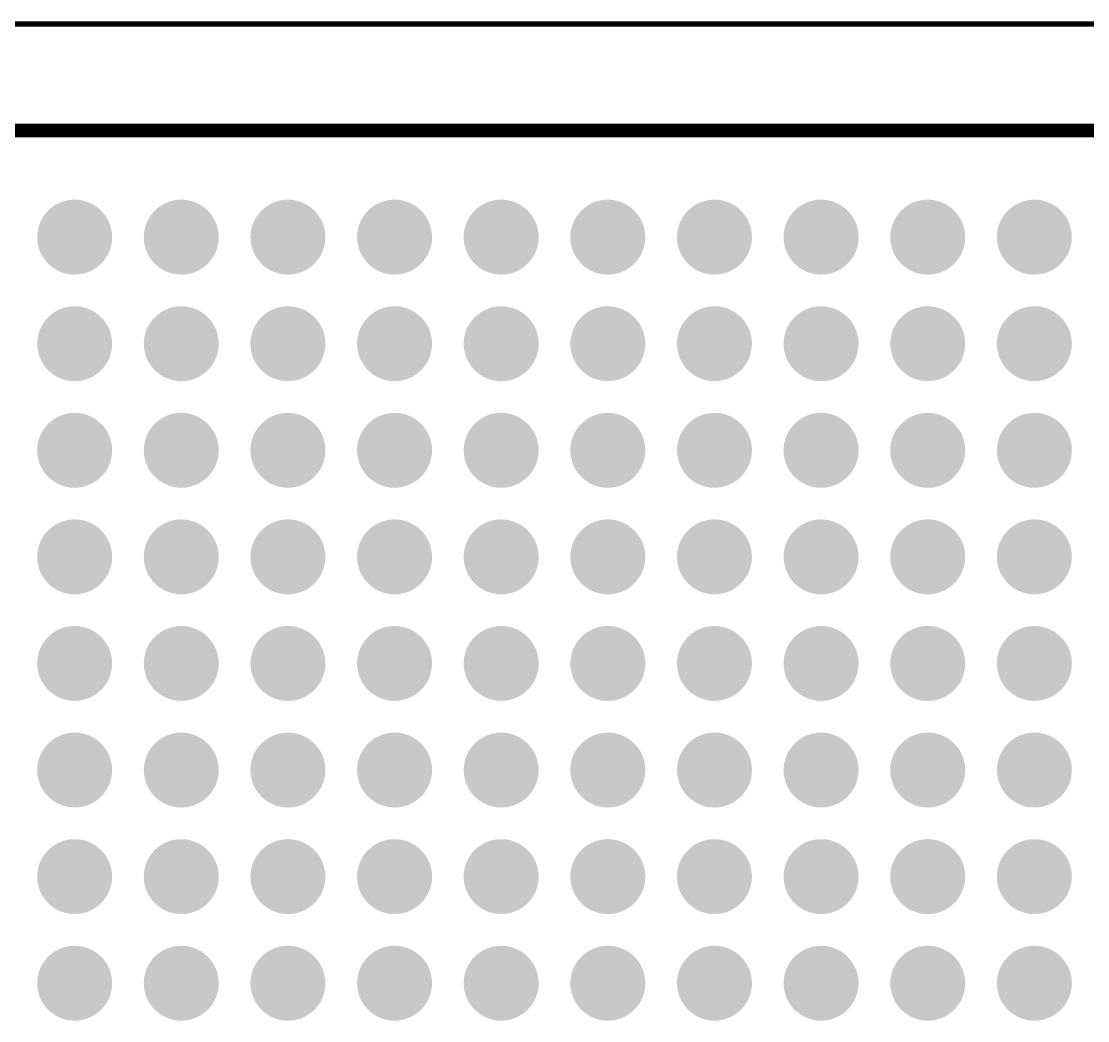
# Model space of a CAD drawing. Header units: inches. Extents: x -6.4 to 91.8, y -6.4 to 92.5.
# Drawn here: x 37.47 to 47.47, y 46.75 to 56.13 of the extents above; entities that cross this region are included whole.
import ezdxf

# ---------------------------------------------------------------- set-up
doc = ezdxf.new("R2010")
doc.units = ezdxf.units.IN
for name, color, linetype in [('Mechanical 13', 56, 'Continuous'), ('Mechanical 15', 56, 'Continuous'), ('TOP', 1, 'Continuous'), ('Top Paste', 8, 'Continuous'), ('Top Solder', 216, 'Continuous')]:
    doc.layers.add(name, color=color, linetype=linetype)

msp = doc.modelspace()

# ---------------------------------------------------------------- hatches: boundary and pattern name
at = {"layer": 'TOP'}
h = msp.add_hatch(color=1, dxfattribs=at)
edge = h.paths.add_edge_path()
edge.add_arc((37.972, 54.102), 0.25, 0, 360)
h = msp.add_hatch(color=1, dxfattribs=at)
edge = h.paths.add_edge_path()
edge.add_arc((38.972, 54.102), 0.25, 0, 360)
h = msp.add_hatch(color=1, dxfattribs=at)
edge = h.paths.add_edge_path()
edge.add_arc((39.972, 54.102), 0.25, 0, 360)
h = msp.add_hatch(color=1, dxfattribs=at)
edge = h.paths.add_edge_path()
edge.add_arc((40.972, 54.102), 0.25, 0, 360)
h = msp.add_hatch(color=1, dxfattribs=at)
edge = h.paths.add_edge_path()
edge.add_arc((41.972, 54.102), 0.25, 0, 360)
h = msp.add_hatch(color=1, dxfattribs=at)
edge = h.paths.add_edge_path()
edge.add_arc((42.972, 54.102), 0.25, 0, 360)
h = msp.add_hatch(color=1, dxfattribs=at)
edge = h.paths.add_edge_path()
edge.add_arc((43.972, 54.102), 0.25, 0, 360)
h = msp.add_hatch(color=1, dxfattribs=at)
edge = h.paths.add_edge_path()
edge.add_arc((44.972, 54.102), 0.25, 0, 360)
h = msp.add_hatch(color=1, dxfattribs=at)
edge = h.paths.add_edge_path()
edge.add_arc((45.972, 54.102), 0.25, 0, 360)
h = msp.add_hatch(color=1, dxfattribs=at)
edge = h.paths.add_edge_path()
edge.add_arc((46.972, 54.102), 0.25, 0, 360)
h = msp.add_hatch(color=1, dxfattribs=at)
edge = h.paths.add_edge_path()
edge.add_arc((37.972, 53.102), 0.25, 0, 360)
h = msp.add_hatch(color=1, dxfattribs=at)
edge = h.paths.add_edge_path()
edge.add_arc((38.972, 53.102), 0.25, 0, 360)
h = msp.add_hatch(color=1, dxfattribs=at)
edge = h.paths.add_edge_path()
edge.add_arc((39.972, 53.102), 0.25, 0, 360)
h = msp.add_hatch(color=1, dxfattribs=at)
edge = h.paths.add_edge_path()
edge.add_arc((40.972, 53.102), 0.25, 0, 360)
h = msp.add_hatch(color=1, dxfattribs=at)
edge = h.paths.add_edge_path()
edge.add_arc((41.972, 53.102), 0.25, 0, 360)
h = msp.add_hatch(color=1, dxfattribs=at)
edge = h.paths.add_edge_path()
edge.add_arc((42.972, 53.102), 0.25, 0, 360)
h = msp.add_hatch(color=1, dxfattribs=at)
edge = h.paths.add_edge_path()
edge.add_arc((43.972, 53.102), 0.25, 0, 360)
h = msp.add_hatch(color=1, dxfattribs=at)
edge = h.paths.add_edge_path()
edge.add_arc((44.972, 53.102), 0.25, 0, 360)
h = msp.add_hatch(color=1, dxfattribs=at)
edge = h.paths.add_edge_path()
edge.add_arc((45.972, 53.102), 0.25, 0, 360)
h = msp.add_hatch(color=1, dxfattribs=at)
edge = h.paths.add_edge_path()
edge.add_arc((46.972, 53.102), 0.25, 0, 360)
h = msp.add_hatch(color=1, dxfattribs=at)
edge = h.paths.add_edge_path()
edge.add_arc((37.972, 52.102), 0.25, 0, 360)
h = msp.add_hatch(color=1, dxfattribs=at)
edge = h.paths.add_edge_path()
edge.add_arc((38.972, 52.102), 0.25, 0, 360)
h = msp.add_hatch(color=1, dxfattribs=at)
edge = h.paths.add_edge_path()
edge.add_arc((39.972, 52.102), 0.25, 0, 360)
h = msp.add_hatch(color=1, dxfattribs=at)
edge = h.paths.add_edge_path()
edge.add_arc((40.972, 52.102), 0.25, 0, 360)
h = msp.add_hatch(color=1, dxfattribs=at)
edge = h.paths.add_edge_path()
edge.add_arc((41.972, 52.102), 0.25, 0, 360)
h = msp.add_hatch(color=1, dxfattribs=at)
edge = h.paths.add_edge_path()
edge.add_arc((42.972, 52.102), 0.25, 0, 360)
h = msp.add_hatch(color=1, dxfattribs=at)
edge = h.paths.add_edge_path()
edge.add_arc((43.972, 52.102), 0.25, 0, 360)
h = msp.add_hatch(color=1, dxfattribs=at)
edge = h.paths.add_edge_path()
edge.add_arc((44.972, 52.102), 0.25, 0, 360)
h = msp.add_hatch(color=1, dxfattribs=at)
edge = h.paths.add_edge_path()
edge.add_arc((45.972, 52.102), 0.25, 0, 360)
h = msp.add_hatch(color=1, dxfattribs=at)
edge = h.paths.add_edge_path()
edge.add_arc((46.972, 52.102), 0.25, 0, 360)
h = msp.add_hatch(color=1, dxfattribs=at)
edge = h.paths.add_edge_path()
edge.add_arc((37.972, 51.102), 0.25, 0, 360)
h = msp.add_hatch(color=1, dxfattribs=at)
edge = h.paths.add_edge_path()
edge.add_arc((38.972, 51.102), 0.25, 0, 360)
h = msp.add_hatch(color=1, dxfattribs=at)
edge = h.paths.add_edge_path()
edge.add_arc((39.972, 51.102), 0.25, 0, 360)
h = msp.add_hatch(color=1, dxfattribs=at)
edge = h.paths.add_edge_path()
edge.add_arc((40.972, 51.102), 0.25, 0, 360)
h = msp.add_hatch(color=1, dxfattribs=at)
edge = h.paths.add_edge_path()
edge.add_arc((41.972, 51.102), 0.25, 0, 360)
h = msp.add_hatch(color=1, dxfattribs=at)
edge = h.paths.add_edge_path()
edge.add_arc((42.972, 51.102), 0.25, 0, 360)
h = msp.add_hatch(color=1, dxfattribs=at)
edge = h.paths.add_edge_path()
edge.add_arc((43.972, 51.102), 0.25, 0, 360)
h = msp.add_hatch(color=1, dxfattribs=at)
edge = h.paths.add_edge_path()
edge.add_arc((44.972, 51.102), 0.25, 0, 360)
h = msp.add_hatch(color=1, dxfattribs=at)
edge = h.paths.add_edge_path()
edge.add_arc((45.972, 51.102), 0.25, 0, 360)
h = msp.add_hatch(color=1, dxfattribs=at)
edge = h.paths.add_edge_path()
edge.add_arc((46.972, 51.102), 0.25, 0, 360)
h = msp.add_hatch(color=1, dxfattribs=at)
edge = h.paths.add_edge_path()
edge.add_arc((37.972, 50.102), 0.25, 0, 360)
h = msp.add_hatch(color=1, dxfattribs=at)
edge = h.paths.add_edge_path()
edge.add_arc((38.972, 50.102), 0.25, 0, 360)
h = msp.add_hatch(color=1, dxfattribs=at)
edge = h.paths.add_edge_path()
edge.add_arc((39.972, 50.102), 0.25, 0, 360)
h = msp.add_hatch(color=1, dxfattribs=at)
edge = h.paths.add_edge_path()
edge.add_arc((40.972, 50.102), 0.25, 0, 360)
h = msp.add_hatch(color=1, dxfattribs=at)
edge = h.paths.add_edge_path()
edge.add_arc((41.972, 50.102), 0.25, 0, 360)
h = msp.add_hatch(color=1, dxfattribs=at)
edge = h.paths.add_edge_path()
edge.add_arc((42.972, 50.102), 0.25, 0, 360)
h = msp.add_hatch(color=1, dxfattribs=at)
edge = h.paths.add_edge_path()
edge.add_arc((43.972, 50.102), 0.25, 0, 360)
h = msp.add_hatch(color=1, dxfattribs=at)
edge = h.paths.add_edge_path()
edge.add_arc((44.972, 50.102), 0.25, 0, 360)
h = msp.add_hatch(color=1, dxfattribs=at)
edge = h.paths.add_edge_path()
edge.add_arc((45.972, 50.102), 0.25, 0, 360)
h = msp.add_hatch(color=1, dxfattribs=at)
edge = h.paths.add_edge_path()
edge.add_arc((46.972, 50.102), 0.25, 0, 360)
h = msp.add_hatch(color=1, dxfattribs=at)
edge = h.paths.add_edge_path()
edge.add_arc((37.972, 49.102), 0.25, 0, 360)
h = msp.add_hatch(color=1, dxfattribs=at)
edge = h.paths.add_edge_path()
edge.add_arc((38.972, 49.102), 0.25, 0, 360)
h = msp.add_hatch(color=1, dxfattribs=at)
edge = h.paths.add_edge_path()
edge.add_arc((39.972, 49.102), 0.25, 0, 360)
h = msp.add_hatch(color=1, dxfattribs=at)
edge = h.paths.add_edge_path()
edge.add_arc((40.972, 49.102), 0.25, 0, 360)
h = msp.add_hatch(color=1, dxfattribs=at)
edge = h.paths.add_edge_path()
edge.add_arc((41.972, 49.102), 0.25, 0, 360)
h = msp.add_hatch(color=1, dxfattribs=at)
edge = h.paths.add_edge_path()
edge.add_arc((42.972, 49.102), 0.25, 0, 360)
h = msp.add_hatch(color=1, dxfattribs=at)
edge = h.paths.add_edge_path()
edge.add_arc((43.972, 49.102), 0.25, 0, 360)
h = msp.add_hatch(color=1, dxfattribs=at)
edge = h.paths.add_edge_path()
edge.add_arc((44.972, 49.102), 0.25, 0, 360)
h = msp.add_hatch(color=1, dxfattribs=at)
edge = h.paths.add_edge_path()
edge.add_arc((45.972, 49.102), 0.25, 0, 360)
h = msp.add_hatch(color=1, dxfattribs=at)
edge = h.paths.add_edge_path()
edge.add_arc((46.972, 49.102), 0.25, 0, 360)
h = msp.add_hatch(color=1, dxfattribs=at)
edge = h.paths.add_edge_path()
edge.add_arc((37.972, 48.102), 0.25, 0, 360)
h = msp.add_hatch(color=1, dxfattribs=at)
edge = h.paths.add_edge_path()
edge.add_arc((38.972, 48.102), 0.25, 0, 360)
h = msp.add_hatch(color=1, dxfattribs=at)
edge = h.paths.add_edge_path()
edge.add_arc((39.972, 48.102), 0.25, 0, 360)
h = msp.add_hatch(color=1, dxfattribs=at)
edge = h.paths.add_edge_path()
edge.add_arc((40.972, 48.102), 0.25, 0, 360)
h = msp.add_hatch(color=1, dxfattribs=at)
edge = h.paths.add_edge_path()
edge.add_arc((41.972, 48.102), 0.25, 0, 360)
h = msp.add_hatch(color=1, dxfattribs=at)
edge = h.paths.add_edge_path()
edge.add_arc((42.972, 48.102), 0.25, 0, 360)
h = msp.add_hatch(color=1, dxfattribs=at)
edge = h.paths.add_edge_path()
edge.add_arc((43.972, 48.102), 0.25, 0, 360)
h = msp.add_hatch(color=1, dxfattribs=at)
edge = h.paths.add_edge_path()
edge.add_arc((44.972, 48.102), 0.25, 0, 360)
h = msp.add_hatch(color=1, dxfattribs=at)
edge = h.paths.add_edge_path()
edge.add_arc((45.972, 48.102), 0.25, 0, 360)
h = msp.add_hatch(color=1, dxfattribs=at)
edge = h.paths.add_edge_path()
edge.add_arc((46.972, 48.102), 0.25, 0, 360)
h = msp.add_hatch(color=1, dxfattribs=at)
edge = h.paths.add_edge_path()
edge.add_arc((37.972, 47.102), 0.25, 0, 360)
h = msp.add_hatch(color=1, dxfattribs=at)
edge = h.paths.add_edge_path()
edge.add_arc((38.972, 47.102), 0.25, 0, 360)
h = msp.add_hatch(color=1, dxfattribs=at)
edge = h.paths.add_edge_path()
edge.add_arc((39.972, 47.102), 0.25, 0, 360)
h = msp.add_hatch(color=1, dxfattribs=at)
edge = h.paths.add_edge_path()
edge.add_arc((40.972, 47.102), 0.25, 0, 360)
h = msp.add_hatch(color=1, dxfattribs=at)
edge = h.paths.add_edge_path()
edge.add_arc((41.972, 47.102), 0.25, 0, 360)
h = msp.add_hatch(color=1, dxfattribs=at)
edge = h.paths.add_edge_path()
edge.add_arc((42.972, 47.102), 0.25, 0, 360)
h = msp.add_hatch(color=1, dxfattribs=at)
edge = h.paths.add_edge_path()
edge.add_arc((43.972, 47.102), 0.25, 0, 360)
h = msp.add_hatch(color=1, dxfattribs=at)
edge = h.paths.add_edge_path()
edge.add_arc((44.972, 47.102), 0.25, 0, 360)
h = msp.add_hatch(color=1, dxfattribs=at)
edge = h.paths.add_edge_path()
edge.add_arc((45.972, 47.102), 0.25, 0, 360)
h = msp.add_hatch(color=1, dxfattribs=at)
edge = h.paths.add_edge_path()
edge.add_arc((46.972, 47.102), 0.25, 0, 360)
at = {"layer": 'Top Paste'}
h = msp.add_hatch(color=8, dxfattribs=at)
edge = h.paths.add_edge_path()
edge.add_arc((37.972, 54.102), 0.25, 0, 360)
h = msp.add_hatch(color=8, dxfattribs=at)
edge = h.paths.add_edge_path()
edge.add_arc((38.972, 54.102), 0.25, 0, 360)
h = msp.add_hatch(color=8, dxfattribs=at)
edge = h.paths.add_edge_path()
edge.add_arc((39.972, 54.102), 0.25, 0, 360)
h = msp.add_hatch(color=8, dxfattribs=at)
edge = h.paths.add_edge_path()
edge.add_arc((40.972, 54.102), 0.25, 0, 360)
h = msp.add_hatch(color=8, dxfattribs=at)
edge = h.paths.add_edge_path()
edge.add_arc((41.972, 54.102), 0.25, 0, 360)
h = msp.add_hatch(color=8, dxfattribs=at)
edge = h.paths.add_edge_path()
edge.add_arc((42.972, 54.102), 0.25, 0, 360)
h = msp.add_hatch(color=8, dxfattribs=at)
edge = h.paths.add_edge_path()
edge.add_arc((43.972, 54.102), 0.25, 0, 360)
h = msp.add_hatch(color=8, dxfattribs=at)
edge = h.paths.add_edge_path()
edge.add_arc((44.972, 54.102), 0.25, 0, 360)
h = msp.add_hatch(color=8, dxfattribs=at)
edge = h.paths.add_edge_path()
edge.add_arc((45.972, 54.102), 0.25, 0, 360)
h = msp.add_hatch(color=8, dxfattribs=at)
edge = h.paths.add_edge_path()
edge.add_arc((46.972, 54.102), 0.25, 0, 360)
h = msp.add_hatch(color=8, dxfattribs=at)
edge = h.paths.add_edge_path()
edge.add_arc((37.972, 53.102), 0.25, 0, 360)
h = msp.add_hatch(color=8, dxfattribs=at)
edge = h.paths.add_edge_path()
edge.add_arc((38.972, 53.102), 0.25, 0, 360)
h = msp.add_hatch(color=8, dxfattribs=at)
edge = h.paths.add_edge_path()
edge.add_arc((39.972, 53.102), 0.25, 0, 360)
h = msp.add_hatch(color=8, dxfattribs=at)
edge = h.paths.add_edge_path()
edge.add_arc((40.972, 53.102), 0.25, 0, 360)
h = msp.add_hatch(color=8, dxfattribs=at)
edge = h.paths.add_edge_path()
edge.add_arc((41.972, 53.102), 0.25, 0, 360)
h = msp.add_hatch(color=8, dxfattribs=at)
edge = h.paths.add_edge_path()
edge.add_arc((42.972, 53.102), 0.25, 0, 360)
h = msp.add_hatch(color=8, dxfattribs=at)
edge = h.paths.add_edge_path()
edge.add_arc((43.972, 53.102), 0.25, 0, 360)
h = msp.add_hatch(color=8, dxfattribs=at)
edge = h.paths.add_edge_path()
edge.add_arc((44.972, 53.102), 0.25, 0, 360)
h = msp.add_hatch(color=8, dxfattribs=at)
edge = h.paths.add_edge_path()
edge.add_arc((45.972, 53.102), 0.25, 0, 360)
h = msp.add_hatch(color=8, dxfattribs=at)
edge = h.paths.add_edge_path()
edge.add_arc((46.972, 53.102), 0.25, 0, 360)
h = msp.add_hatch(color=8, dxfattribs=at)
edge = h.paths.add_edge_path()
edge.add_arc((37.972, 52.102), 0.25, 0, 360)
h = msp.add_hatch(color=8, dxfattribs=at)
edge = h.paths.add_edge_path()
edge.add_arc((38.972, 52.102), 0.25, 0, 360)
h = msp.add_hatch(color=8, dxfattribs=at)
edge = h.paths.add_edge_path()
edge.add_arc((39.972, 52.102), 0.25, 0, 360)
h = msp.add_hatch(color=8, dxfattribs=at)
edge = h.paths.add_edge_path()
edge.add_arc((40.972, 52.102), 0.25, 0, 360)
h = msp.add_hatch(color=8, dxfattribs=at)
edge = h.paths.add_edge_path()
edge.add_arc((41.972, 52.102), 0.25, 0, 360)
h = msp.add_hatch(color=8, dxfattribs=at)
edge = h.paths.add_edge_path()
edge.add_arc((42.972, 52.102), 0.25, 0, 360)
h = msp.add_hatch(color=8, dxfattribs=at)
edge = h.paths.add_edge_path()
edge.add_arc((43.972, 52.102), 0.25, 0, 360)
h = msp.add_hatch(color=8, dxfattribs=at)
edge = h.paths.add_edge_path()
edge.add_arc((44.972, 52.102), 0.25, 0, 360)
h = msp.add_hatch(color=8, dxfattribs=at)
edge = h.paths.add_edge_path()
edge.add_arc((45.972, 52.102), 0.25, 0, 360)
h = msp.add_hatch(color=8, dxfattribs=at)
edge = h.paths.add_edge_path()
edge.add_arc((46.972, 52.102), 0.25, 0, 360)
h = msp.add_hatch(color=8, dxfattribs=at)
edge = h.paths.add_edge_path()
edge.add_arc((37.972, 51.102), 0.25, 0, 360)
h = msp.add_hatch(color=8, dxfattribs=at)
edge = h.paths.add_edge_path()
edge.add_arc((38.972, 51.102), 0.25, 0, 360)
h = msp.add_hatch(color=8, dxfattribs=at)
edge = h.paths.add_edge_path()
edge.add_arc((39.972, 51.102), 0.25, 0, 360)
h = msp.add_hatch(color=8, dxfattribs=at)
edge = h.paths.add_edge_path()
edge.add_arc((40.972, 51.102), 0.25, 0, 360)
h = msp.add_hatch(color=8, dxfattribs=at)
edge = h.paths.add_edge_path()
edge.add_arc((41.972, 51.102), 0.25, 0, 360)
h = msp.add_hatch(color=8, dxfattribs=at)
edge = h.paths.add_edge_path()
edge.add_arc((42.972, 51.102), 0.25, 0, 360)
h = msp.add_hatch(color=8, dxfattribs=at)
edge = h.paths.add_edge_path()
edge.add_arc((43.972, 51.102), 0.25, 0, 360)
h = msp.add_hatch(color=8, dxfattribs=at)
edge = h.paths.add_edge_path()
edge.add_arc((44.972, 51.102), 0.25, 0, 360)
h = msp.add_hatch(color=8, dxfattribs=at)
edge = h.paths.add_edge_path()
edge.add_arc((45.972, 51.102), 0.25, 0, 360)
h = msp.add_hatch(color=8, dxfattribs=at)
edge = h.paths.add_edge_path()
edge.add_arc((46.972, 51.102), 0.25, 0, 360)
h = msp.add_hatch(color=8, dxfattribs=at)
edge = h.paths.add_edge_path()
edge.add_arc((37.972, 50.102), 0.25, 0, 360)
h = msp.add_hatch(color=8, dxfattribs=at)
edge = h.paths.add_edge_path()
edge.add_arc((38.972, 50.102), 0.25, 0, 360)
h = msp.add_hatch(color=8, dxfattribs=at)
edge = h.paths.add_edge_path()
edge.add_arc((39.972, 50.102), 0.25, 0, 360)
h = msp.add_hatch(color=8, dxfattribs=at)
edge = h.paths.add_edge_path()
edge.add_arc((40.972, 50.102), 0.25, 0, 360)
h = msp.add_hatch(color=8, dxfattribs=at)
edge = h.paths.add_edge_path()
edge.add_arc((41.972, 50.102), 0.25, 0, 360)
h = msp.add_hatch(color=8, dxfattribs=at)
edge = h.paths.add_edge_path()
edge.add_arc((42.972, 50.102), 0.25, 0, 360)
h = msp.add_hatch(color=8, dxfattribs=at)
edge = h.paths.add_edge_path()
edge.add_arc((43.972, 50.102), 0.25, 0, 360)
h = msp.add_hatch(color=8, dxfattribs=at)
edge = h.paths.add_edge_path()
edge.add_arc((44.972, 50.102), 0.25, 0, 360)
h = msp.add_hatch(color=8, dxfattribs=at)
edge = h.paths.add_edge_path()
edge.add_arc((45.972, 50.102), 0.25, 0, 360)
h = msp.add_hatch(color=8, dxfattribs=at)
edge = h.paths.add_edge_path()
edge.add_arc((46.972, 50.102), 0.25, 0, 360)
h = msp.add_hatch(color=8, dxfattribs=at)
edge = h.paths.add_edge_path()
edge.add_arc((37.972, 49.102), 0.25, 0, 360)
h = msp.add_hatch(color=8, dxfattribs=at)
edge = h.paths.add_edge_path()
edge.add_arc((38.972, 49.102), 0.25, 0, 360)
h = msp.add_hatch(color=8, dxfattribs=at)
edge = h.paths.add_edge_path()
edge.add_arc((39.972, 49.102), 0.25, 0, 360)
h = msp.add_hatch(color=8, dxfattribs=at)
edge = h.paths.add_edge_path()
edge.add_arc((40.972, 49.102), 0.25, 0, 360)
h = msp.add_hatch(color=8, dxfattribs=at)
edge = h.paths.add_edge_path()
edge.add_arc((41.972, 49.102), 0.25, 0, 360)
h = msp.add_hatch(color=8, dxfattribs=at)
edge = h.paths.add_edge_path()
edge.add_arc((42.972, 49.102), 0.25, 0, 360)
h = msp.add_hatch(color=8, dxfattribs=at)
edge = h.paths.add_edge_path()
edge.add_arc((43.972, 49.102), 0.25, 0, 360)
h = msp.add_hatch(color=8, dxfattribs=at)
edge = h.paths.add_edge_path()
edge.add_arc((44.972, 49.102), 0.25, 0, 360)
h = msp.add_hatch(color=8, dxfattribs=at)
edge = h.paths.add_edge_path()
edge.add_arc((45.972, 49.102), 0.25, 0, 360)
h = msp.add_hatch(color=8, dxfattribs=at)
edge = h.paths.add_edge_path()
edge.add_arc((46.972, 49.102), 0.25, 0, 360)
h = msp.add_hatch(color=8, dxfattribs=at)
edge = h.paths.add_edge_path()
edge.add_arc((37.972, 48.102), 0.25, 0, 360)
h = msp.add_hatch(color=8, dxfattribs=at)
edge = h.paths.add_edge_path()
edge.add_arc((38.972, 48.102), 0.25, 0, 360)
h = msp.add_hatch(color=8, dxfattribs=at)
edge = h.paths.add_edge_path()
edge.add_arc((39.972, 48.102), 0.25, 0, 360)
h = msp.add_hatch(color=8, dxfattribs=at)
edge = h.paths.add_edge_path()
edge.add_arc((40.972, 48.102), 0.25, 0, 360)
h = msp.add_hatch(color=8, dxfattribs=at)
edge = h.paths.add_edge_path()
edge.add_arc((41.972, 48.102), 0.25, 0, 360)
h = msp.add_hatch(color=8, dxfattribs=at)
edge = h.paths.add_edge_path()
edge.add_arc((42.972, 48.102), 0.25, 0, 360)
h = msp.add_hatch(color=8, dxfattribs=at)
edge = h.paths.add_edge_path()
edge.add_arc((43.972, 48.102), 0.25, 0, 360)
h = msp.add_hatch(color=8, dxfattribs=at)
edge = h.paths.add_edge_path()
edge.add_arc((44.972, 48.102), 0.25, 0, 360)
h = msp.add_hatch(color=8, dxfattribs=at)
edge = h.paths.add_edge_path()
edge.add_arc((45.972, 48.102), 0.25, 0, 360)
h = msp.add_hatch(color=8, dxfattribs=at)
edge = h.paths.add_edge_path()
edge.add_arc((46.972, 48.102), 0.25, 0, 360)
h = msp.add_hatch(color=8, dxfattribs=at)
edge = h.paths.add_edge_path()
edge.add_arc((37.972, 47.102), 0.25, 0, 360)
h = msp.add_hatch(color=8, dxfattribs=at)
edge = h.paths.add_edge_path()
edge.add_arc((38.972, 47.102), 0.25, 0, 360)
h = msp.add_hatch(color=8, dxfattribs=at)
edge = h.paths.add_edge_path()
edge.add_arc((39.972, 47.102), 0.25, 0, 360)
h = msp.add_hatch(color=8, dxfattribs=at)
edge = h.paths.add_edge_path()
edge.add_arc((40.972, 47.102), 0.25, 0, 360)
h = msp.add_hatch(color=8, dxfattribs=at)
edge = h.paths.add_edge_path()
edge.add_arc((41.972, 47.102), 0.25, 0, 360)
h = msp.add_hatch(color=8, dxfattribs=at)
edge = h.paths.add_edge_path()
edge.add_arc((42.972, 47.102), 0.25, 0, 360)
h = msp.add_hatch(color=8, dxfattribs=at)
edge = h.paths.add_edge_path()
edge.add_arc((43.972, 47.102), 0.25, 0, 360)
h = msp.add_hatch(color=8, dxfattribs=at)
edge = h.paths.add_edge_path()
edge.add_arc((44.972, 47.102), 0.25, 0, 360)
h = msp.add_hatch(color=8, dxfattribs=at)
edge = h.paths.add_edge_path()
edge.add_arc((45.972, 47.102), 0.25, 0, 360)
h = msp.add_hatch(color=8, dxfattribs=at)
edge = h.paths.add_edge_path()
edge.add_arc((46.972, 47.102), 0.25, 0, 360)
at = {"layer": 'Top Solder'}
h = msp.add_hatch(color=216, dxfattribs=at)
edge = h.paths.add_edge_path()
edge.add_arc((37.972, 54.102), 0.3516, 0, 360)
h = msp.add_hatch(color=216, dxfattribs=at)
edge = h.paths.add_edge_path()
edge.add_arc((38.972, 54.102), 0.3516, 0, 360)
h = msp.add_hatch(color=216, dxfattribs=at)
edge = h.paths.add_edge_path()
edge.add_arc((39.972, 54.102), 0.3516, 0, 360)
h = msp.add_hatch(color=216, dxfattribs=at)
edge = h.paths.add_edge_path()
edge.add_arc((40.972, 54.102), 0.3516, 0, 360)
h = msp.add_hatch(color=216, dxfattribs=at)
edge = h.paths.add_edge_path()
edge.add_arc((41.972, 54.102), 0.3516, 0, 360)
h = msp.add_hatch(color=216, dxfattribs=at)
edge = h.paths.add_edge_path()
edge.add_arc((42.972, 54.102), 0.3516, 0, 360)
h = msp.add_hatch(color=216, dxfattribs=at)
edge = h.paths.add_edge_path()
edge.add_arc((43.972, 54.102), 0.3516, 0, 360)
h = msp.add_hatch(color=216, dxfattribs=at)
edge = h.paths.add_edge_path()
edge.add_arc((44.972, 54.102), 0.3516, 0, 360)
h = msp.add_hatch(color=216, dxfattribs=at)
edge = h.paths.add_edge_path()
edge.add_arc((45.972, 54.102), 0.3516, 0, 360)
h = msp.add_hatch(color=216, dxfattribs=at)
edge = h.paths.add_edge_path()
edge.add_arc((46.972, 54.102), 0.3516, 0, 360)
h = msp.add_hatch(color=216, dxfattribs=at)
edge = h.paths.add_edge_path()
edge.add_arc((37.972, 53.102), 0.3516, 0, 360)
h = msp.add_hatch(color=216, dxfattribs=at)
edge = h.paths.add_edge_path()
edge.add_arc((38.972, 53.102), 0.3516, 0, 360)
h = msp.add_hatch(color=216, dxfattribs=at)
edge = h.paths.add_edge_path()
edge.add_arc((39.972, 53.102), 0.3516, 0, 360)
h = msp.add_hatch(color=216, dxfattribs=at)
edge = h.paths.add_edge_path()
edge.add_arc((40.972, 53.102), 0.3516, 0, 360)
h = msp.add_hatch(color=216, dxfattribs=at)
edge = h.paths.add_edge_path()
edge.add_arc((41.972, 53.102), 0.3516, 0, 360)
h = msp.add_hatch(color=216, dxfattribs=at)
edge = h.paths.add_edge_path()
edge.add_arc((42.972, 53.102), 0.3516, 0, 360)
h = msp.add_hatch(color=216, dxfattribs=at)
edge = h.paths.add_edge_path()
edge.add_arc((43.972, 53.102), 0.3516, 0, 360)
h = msp.add_hatch(color=216, dxfattribs=at)
edge = h.paths.add_edge_path()
edge.add_arc((44.972, 53.102), 0.3516, 0, 360)
h = msp.add_hatch(color=216, dxfattribs=at)
edge = h.paths.add_edge_path()
edge.add_arc((45.972, 53.102), 0.3516, 0, 360)
h = msp.add_hatch(color=216, dxfattribs=at)
edge = h.paths.add_edge_path()
edge.add_arc((46.972, 53.102), 0.3516, 0, 360)
h = msp.add_hatch(color=216, dxfattribs=at)
edge = h.paths.add_edge_path()
edge.add_arc((37.972, 52.102), 0.3516, 0, 360)
h = msp.add_hatch(color=216, dxfattribs=at)
edge = h.paths.add_edge_path()
edge.add_arc((38.972, 52.102), 0.3516, 0, 360)
h = msp.add_hatch(color=216, dxfattribs=at)
edge = h.paths.add_edge_path()
edge.add_arc((39.972, 52.102), 0.3516, 0, 360)
h = msp.add_hatch(color=216, dxfattribs=at)
edge = h.paths.add_edge_path()
edge.add_arc((40.972, 52.102), 0.3516, 0, 360)
h = msp.add_hatch(color=216, dxfattribs=at)
edge = h.paths.add_edge_path()
edge.add_arc((41.972, 52.102), 0.3516, 0, 360)
h = msp.add_hatch(color=216, dxfattribs=at)
edge = h.paths.add_edge_path()
edge.add_arc((42.972, 52.102), 0.3516, 0, 360)
h = msp.add_hatch(color=216, dxfattribs=at)
edge = h.paths.add_edge_path()
edge.add_arc((43.972, 52.102), 0.3516, 0, 360)
h = msp.add_hatch(color=216, dxfattribs=at)
edge = h.paths.add_edge_path()
edge.add_arc((44.972, 52.102), 0.3516, 0, 360)
h = msp.add_hatch(color=216, dxfattribs=at)
edge = h.paths.add_edge_path()
edge.add_arc((45.972, 52.102), 0.3516, 0, 360)
h = msp.add_hatch(color=216, dxfattribs=at)
edge = h.paths.add_edge_path()
edge.add_arc((46.972, 52.102), 0.3516, 0, 360)
h = msp.add_hatch(color=216, dxfattribs=at)
edge = h.paths.add_edge_path()
edge.add_arc((37.972, 51.102), 0.3516, 0, 360)
h = msp.add_hatch(color=216, dxfattribs=at)
edge = h.paths.add_edge_path()
edge.add_arc((38.972, 51.102), 0.3516, 0, 360)
h = msp.add_hatch(color=216, dxfattribs=at)
edge = h.paths.add_edge_path()
edge.add_arc((39.972, 51.102), 0.3516, 0, 360)
h = msp.add_hatch(color=216, dxfattribs=at)
edge = h.paths.add_edge_path()
edge.add_arc((40.972, 51.102), 0.3516, 0, 360)
h = msp.add_hatch(color=216, dxfattribs=at)
edge = h.paths.add_edge_path()
edge.add_arc((41.972, 51.102), 0.3516, 0, 360)
h = msp.add_hatch(color=216, dxfattribs=at)
edge = h.paths.add_edge_path()
edge.add_arc((42.972, 51.102), 0.3516, 0, 360)
h = msp.add_hatch(color=216, dxfattribs=at)
edge = h.paths.add_edge_path()
edge.add_arc((43.972, 51.102), 0.3516, 0, 360)
h = msp.add_hatch(color=216, dxfattribs=at)
edge = h.paths.add_edge_path()
edge.add_arc((44.972, 51.102), 0.3516, 0, 360)
h = msp.add_hatch(color=216, dxfattribs=at)
edge = h.paths.add_edge_path()
edge.add_arc((45.972, 51.102), 0.3516, 0, 360)
h = msp.add_hatch(color=216, dxfattribs=at)
edge = h.paths.add_edge_path()
edge.add_arc((46.972, 51.102), 0.3516, 0, 360)
h = msp.add_hatch(color=216, dxfattribs=at)
edge = h.paths.add_edge_path()
edge.add_arc((37.972, 50.102), 0.3516, 0, 360)
h = msp.add_hatch(color=216, dxfattribs=at)
edge = h.paths.add_edge_path()
edge.add_arc((38.972, 50.102), 0.3516, 0, 360)
h = msp.add_hatch(color=216, dxfattribs=at)
edge = h.paths.add_edge_path()
edge.add_arc((39.972, 50.102), 0.3516, 0, 360)
h = msp.add_hatch(color=216, dxfattribs=at)
edge = h.paths.add_edge_path()
edge.add_arc((40.972, 50.102), 0.3516, 0, 360)
h = msp.add_hatch(color=216, dxfattribs=at)
edge = h.paths.add_edge_path()
edge.add_arc((41.972, 50.102), 0.3516, 0, 360)
h = msp.add_hatch(color=216, dxfattribs=at)
edge = h.paths.add_edge_path()
edge.add_arc((42.972, 50.102), 0.3516, 0, 360)
h = msp.add_hatch(color=216, dxfattribs=at)
edge = h.paths.add_edge_path()
edge.add_arc((43.972, 50.102), 0.3516, 0, 360)
h = msp.add_hatch(color=216, dxfattribs=at)
edge = h.paths.add_edge_path()
edge.add_arc((44.972, 50.102), 0.3516, 0, 360)
h = msp.add_hatch(color=216, dxfattribs=at)
edge = h.paths.add_edge_path()
edge.add_arc((45.972, 50.102), 0.3516, 0, 360)
h = msp.add_hatch(color=216, dxfattribs=at)
edge = h.paths.add_edge_path()
edge.add_arc((46.972, 50.102), 0.3516, 0, 360)
h = msp.add_hatch(color=216, dxfattribs=at)
edge = h.paths.add_edge_path()
edge.add_arc((37.972, 49.102), 0.3516, 0, 360)
h = msp.add_hatch(color=216, dxfattribs=at)
edge = h.paths.add_edge_path()
edge.add_arc((38.972, 49.102), 0.3516, 0, 360)
h = msp.add_hatch(color=216, dxfattribs=at)
edge = h.paths.add_edge_path()
edge.add_arc((39.972, 49.102), 0.3516, 0, 360)
h = msp.add_hatch(color=216, dxfattribs=at)
edge = h.paths.add_edge_path()
edge.add_arc((40.972, 49.102), 0.3516, 0, 360)
h = msp.add_hatch(color=216, dxfattribs=at)
edge = h.paths.add_edge_path()
edge.add_arc((41.972, 49.102), 0.3516, 0, 360)
h = msp.add_hatch(color=216, dxfattribs=at)
edge = h.paths.add_edge_path()
edge.add_arc((42.972, 49.102), 0.3516, 0, 360)
h = msp.add_hatch(color=216, dxfattribs=at)
edge = h.paths.add_edge_path()
edge.add_arc((43.972, 49.102), 0.3516, 0, 360)
h = msp.add_hatch(color=216, dxfattribs=at)
edge = h.paths.add_edge_path()
edge.add_arc((44.972, 49.102), 0.3516, 0, 360)
h = msp.add_hatch(color=216, dxfattribs=at)
edge = h.paths.add_edge_path()
edge.add_arc((45.972, 49.102), 0.3516, 0, 360)
h = msp.add_hatch(color=216, dxfattribs=at)
edge = h.paths.add_edge_path()
edge.add_arc((46.972, 49.102), 0.3516, 0, 360)
h = msp.add_hatch(color=216, dxfattribs=at)
edge = h.paths.add_edge_path()
edge.add_arc((37.972, 48.102), 0.3516, 0, 360)
h = msp.add_hatch(color=216, dxfattribs=at)
edge = h.paths.add_edge_path()
edge.add_arc((38.972, 48.102), 0.3516, 0, 360)
h = msp.add_hatch(color=216, dxfattribs=at)
edge = h.paths.add_edge_path()
edge.add_arc((39.972, 48.102), 0.3516, 0, 360)
h = msp.add_hatch(color=216, dxfattribs=at)
edge = h.paths.add_edge_path()
edge.add_arc((40.972, 48.102), 0.3516, 0, 360)
h = msp.add_hatch(color=216, dxfattribs=at)
edge = h.paths.add_edge_path()
edge.add_arc((41.972, 48.102), 0.3516, 0, 360)
h = msp.add_hatch(color=216, dxfattribs=at)
edge = h.paths.add_edge_path()
edge.add_arc((42.972, 48.102), 0.3516, 0, 360)
h = msp.add_hatch(color=216, dxfattribs=at)
edge = h.paths.add_edge_path()
edge.add_arc((43.972, 48.102), 0.3516, 0, 360)
h = msp.add_hatch(color=216, dxfattribs=at)
edge = h.paths.add_edge_path()
edge.add_arc((44.972, 48.102), 0.3516, 0, 360)
h = msp.add_hatch(color=216, dxfattribs=at)
edge = h.paths.add_edge_path()
edge.add_arc((45.972, 48.102), 0.3516, 0, 360)
h = msp.add_hatch(color=216, dxfattribs=at)
edge = h.paths.add_edge_path()
edge.add_arc((46.972, 48.102), 0.3516, 0, 360)
h = msp.add_hatch(color=216, dxfattribs=at)
edge = h.paths.add_edge_path()
edge.add_arc((37.972, 47.102), 0.3516, 0, 360)
h = msp.add_hatch(color=216, dxfattribs=at)
edge = h.paths.add_edge_path()
edge.add_arc((38.972, 47.102), 0.3516, 0, 360)
h = msp.add_hatch(color=216, dxfattribs=at)
edge = h.paths.add_edge_path()
edge.add_arc((39.972, 47.102), 0.3516, 0, 360)
h = msp.add_hatch(color=216, dxfattribs=at)
edge = h.paths.add_edge_path()
edge.add_arc((40.972, 47.102), 0.3516, 0, 360)
h = msp.add_hatch(color=216, dxfattribs=at)
edge = h.paths.add_edge_path()
edge.add_arc((41.972, 47.102), 0.3516, 0, 360)
h = msp.add_hatch(color=216, dxfattribs=at)
edge = h.paths.add_edge_path()
edge.add_arc((42.972, 47.102), 0.3516, 0, 360)
h = msp.add_hatch(color=216, dxfattribs=at)
edge = h.paths.add_edge_path()
edge.add_arc((43.972, 47.102), 0.3516, 0, 360)
h = msp.add_hatch(color=216, dxfattribs=at)
edge = h.paths.add_edge_path()
edge.add_arc((44.972, 47.102), 0.3516, 0, 360)
h = msp.add_hatch(color=216, dxfattribs=at)
edge = h.paths.add_edge_path()
edge.add_arc((45.972, 47.102), 0.3516, 0, 360)
h = msp.add_hatch(color=216, dxfattribs=at)
edge = h.paths.add_edge_path()
edge.add_arc((46.972, 47.102), 0.3516, 0, 360)

# ---------------------------------------------------------------- linework, layer by layer
at = {"layer": 'Mechanical 13'}
msp.add_lwpolyline([(28.972, 55.102, 0.127, 0.127, 0), (63.972, 55.102, 0.127, 0.127, 0)], format="xyseb", dxfattribs=at)
at = {"layer": 'Mechanical 15'}
msp.add_lwpolyline([(27.972, 56.102, 0.05, 0.05, 0), (64.972, 56.102, 0.05, 0.05, 0)], format="xyseb", dxfattribs=at)

doc.saveas('drawing.dxf')
